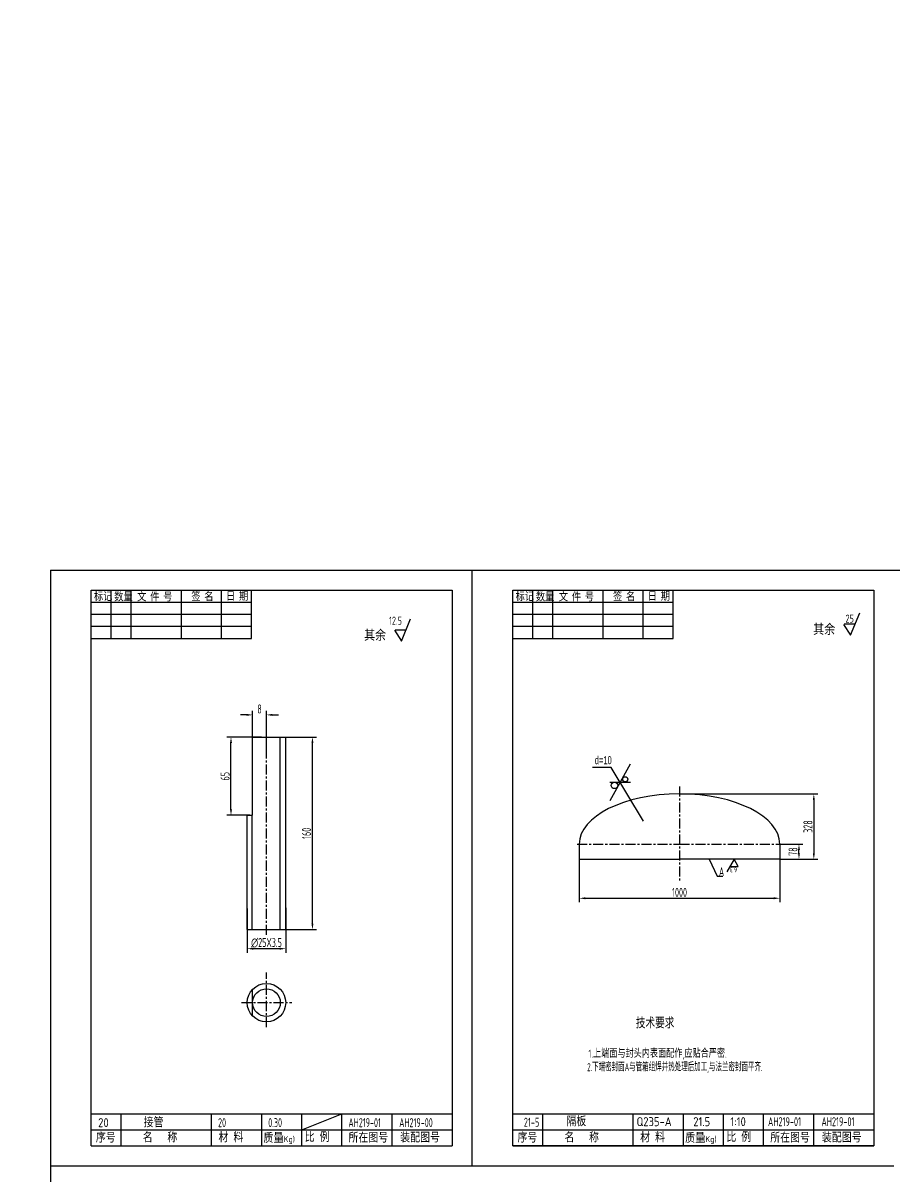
# Model space of a CAD drawing. Extents: x -1819 to 594, y -265 to 873.
# Drawn here: x -871 to -436, y 298 to 873 of the extents above; entities that cross this region are included whole.
import ezdxf
from ezdxf.enums import TextEntityAlignment as Align

# ---------------------------------------------------------------- set-up
doc = ezdxf.new("R2010")
doc.units = 0
doc.header["$LTSCALE"] = 2
doc.header["$MEASUREMENT"] = 0
doc.linetypes.add('CENTERX2', pattern=[4, 2.5, -0.5, 0.5, -0.5])
doc.layers.get('0').update_dxf_attribs({"linetype": 'CONTINUOUS'})
doc.layers.get('DEFPOINTS').update_dxf_attribs({"linetype": 'CONTINUOUS'})
for name, color, linetype in [('16CEN', 6, 'CENTERX2'), ('16CON', 4, 'CONTINUOUS'), ('16CON2', 3, 'CONTINUOUS'), ('16TXT', 3, 'CONTINUOUS')]:
    doc.layers.add(name, color=color, linetype=linetype)
doc.styles.add('GREEKC', font='greekc.shx', dxfattribs={"width": 0.7, "bigfont": 'hztxt2.shx'})
doc.styles.add('HZ', font='ascii.shx', dxfattribs={"width": 0.7, "bigfont": 'hztxt2.shx'})
doc.styles.add('HZ1', font='ascii.shx', dxfattribs={"width": 0.75, "bigfont": 'hztxt2.shx'})
doc.dimstyles.get("Standard").update_dxf_attribs({"dimtxt": 4.5, "dimasz": 3, "dimexe": 2, "dimexo": 0.0625, "dimgap": 0.7, "dimtad": 1, "dimdec": 4, "dimzin": 0, "dimtxsty": 'HZ', "dimcen": 0.09, "dimazin": 3, "dimtfac": 1, "dimtdec": 4, "dimtofl": 0, "dimtmove": 0, "dimatfit": 3, "dimtolj": 1, "dimtzin": 0})

# ---------------------------------------------------------------- blocks, each defined once
blk = doc.blocks.new('*D35')
at = {"color": 0, "linetype": 'BYBLOCK'}
for p, q in [((-739.7, 516.69), (-724.44, 516.69)), ((-726.44, 423.69), (-726.44, 513.69)), ((-739.7, 420.69), (-724.44, 420.69))]:
    blk.add_line(p, q, dxfattribs=at)
for points in [[(-726.94, 513.69), (-725.94, 513.69), (-726.44, 516.69)], [(-726.94, 423.69), (-725.94, 423.69), (-726.44, 420.69)]]:
    blk.add_solid(points, dxfattribs=at)
at = {"layer": 'DEFPOINTS', "color": 0, "linetype": 'BYBLOCK'}
for p in [(-739.76, 516.69), (-726.44, 516.69), (-739.76, 420.69)]:
    blk.add_point(p, dxfattribs=at)
at = {"color": 0, "linetype": 'BYBLOCK', "insert": (-729.39, 468.69), "char_height": 4.5, "attachment_point": 5, "rotation": 90, "style": 'HZ'}
blk.add_mtext('\\A1;160', dxfattribs=at)
blk = doc.blocks.new('*D36')
at = {"color": 0, "linetype": 'BYBLOCK'}
for p, q in [((-751.84, 516.69), (-769.05, 516.69)), ((-767.05, 480.69), (-767.05, 513.69)), ((-757.68, 477.69), (-769.05, 477.69))]:
    blk.add_line(p, q, dxfattribs=at)
for points in [[(-767.55, 513.69), (-766.55, 513.69), (-767.05, 516.69)], [(-767.55, 480.69), (-766.55, 480.69), (-767.05, 477.69)]]:
    blk.add_solid(points, dxfattribs=at)
at = {"layer": 'DEFPOINTS', "color": 0, "linetype": 'BYBLOCK'}
for p in [(-767.05, 516.69), (-751.77, 516.69), (-757.61, 477.69)]:
    blk.add_point(p, dxfattribs=at)
at = {"color": 0, "linetype": 'BYBLOCK', "insert": (-770, 497.19), "char_height": 4.5, "attachment_point": 5, "rotation": 90, "style": 'HZ'}
blk.add_mtext('\\A1;65', dxfattribs=at)
blk = doc.blocks.new('*D37')
at = {"color": 0, "linetype": 'BYBLOCK'}
for p, q in [((-758.96, 431.26), (-758.96, 409.19)), ((-739.76, 431.64), (-739.76, 409.19)), ((-742.76, 411.19), (-755.96, 411.19))]:
    blk.add_line(p, q, dxfattribs=at)
for points in [[(-755.96, 411.69), (-755.96, 410.69), (-758.96, 411.19)], [(-742.76, 411.69), (-742.76, 410.69), (-739.76, 411.19)]]:
    blk.add_solid(points, dxfattribs=at)
at = {"layer": 'DEFPOINTS', "color": 0, "linetype": 'BYBLOCK'}
for p in [(-758.96, 431.32), (-739.76, 431.71), (-758.96, 411.19)]:
    blk.add_point(p, dxfattribs=at)
at = {"color": 0, "linetype": 'BYBLOCK', "insert": (-749.36, 414.14), "char_height": 4.5, "attachment_point": 5, "style": 'HZ'}
blk.add_mtext('\\A1;∅25X3.5', dxfattribs=at)
blk = doc.blocks.new('*D38')
at = {"color": 0, "linetype": 'BYBLOCK'}
for p, q in [((-756.26, 511.42), (-756.26, 529.75)), ((-749.36, 510.95), (-749.36, 529.75)), ((-759.26, 527.75), (-762.26, 527.75)), ((-746.36, 527.75), (-743.36, 527.75))]:
    blk.add_line(p, q, dxfattribs=at)
for points in [[(-759.26, 528.25), (-759.26, 527.25), (-756.26, 527.75)], [(-746.36, 528.25), (-746.36, 527.25), (-749.36, 527.75)]]:
    blk.add_solid(points, dxfattribs=at)
at = {"layer": 'DEFPOINTS', "color": 0, "linetype": 'BYBLOCK'}
for p in [(-756.26, 527.75), (-756.26, 511.36), (-749.36, 510.88)]:
    blk.add_point(p, dxfattribs=at)
at = {"color": 0, "linetype": 'BYBLOCK', "insert": (-752.81, 530.7), "char_height": 4.5, "attachment_point": 5, "style": 'HZ'}
blk.add_mtext('\\A1;8', dxfattribs=at)
blk = doc.blocks.new('*D200')
at = {"color": 0, "linetype": 'BYBLOCK'}
for p, q in [((-543.34, 524.89), (-474.44, 524.89)), ((-476.44, 521.89), (-476.44, 495.34)), ((-493.34, 492.34), (-474.44, 492.34))]:
    blk.add_line(p, q, dxfattribs=at)
for points in [[(-476.94, 521.89), (-475.94, 521.89), (-476.44, 524.89)], [(-476.94, 495.34), (-475.94, 495.34), (-476.44, 492.34)]]:
    blk.add_solid(points, dxfattribs=at)
at = {"layer": 'DEFPOINTS', "color": 0, "linetype": 'BYBLOCK'}
for p in [(-543.4, 524.89), (-493.4, 492.34), (-476.44, 492.34)]:
    blk.add_point(p, dxfattribs=at)
at = {"color": 0, "linetype": 'BYBLOCK', "insert": (-479.39, 508.61), "char_height": 4.5, "attachment_point": 5, "rotation": 90, "style": 'HZ'}
blk.add_mtext('\\A1;328', dxfattribs=at)
blk = doc.blocks.new('*D201')
at = {"color": 0, "linetype": 'BYBLOCK'}
for p, q in [((-494.67, 499.89), (-481.85, 499.89)), ((-483.85, 495.34), (-483.85, 496.89)), ((-484.94, 492.34), (-481.85, 492.34))]:
    blk.add_line(p, q, dxfattribs=at)
for points in [[(-484.35, 496.89), (-483.35, 496.89), (-483.85, 499.89)], [(-484.35, 495.34), (-483.35, 495.34), (-483.85, 492.34)]]:
    blk.add_solid(points, dxfattribs=at)
at = {"layer": 'DEFPOINTS', "color": 0, "linetype": 'BYBLOCK'}
for p in [(-494.73, 499.89), (-483.85, 499.89), (-485.01, 492.34)]:
    blk.add_point(p, dxfattribs=at)
at = {"color": 0, "linetype": 'BYBLOCK', "insert": (-486.8, 496.11), "char_height": 4.5, "attachment_point": 5, "rotation": 90, "style": 'HZ'}
blk.add_mtext('\\A1;78', dxfattribs=at)
blk = doc.blocks.new('*D162')
at = {"color": 0, "linetype": 'BYBLOCK'}
for p, q in [((158.06, 329.04), (187.06, 329.04)), ((185.06, 326.04), (185.06, 314.64)), ((174.11, 311.64), (187.06, 311.64)), ((-600.35, 184.13), (-600.35, 153.7)), ((-530.75, 176.83), (-530.75, 153.7)), ((-597.35, 155.7), (-533.75, 155.7))]:
    blk.add_line(p, q, dxfattribs=at)
for points in [[(184.56, 326.04), (185.56, 326.04), (185.06, 329.04)], [(184.56, 314.64), (185.56, 314.64), (185.06, 311.64)], [(-597.35, 156.2), (-597.35, 155.2), (-600.35, 155.7)], [(-533.75, 156.2), (-533.75, 155.2), (-530.75, 155.7)]]:
    blk.add_solid(points, dxfattribs=at)
at = {"layer": 'DEFPOINTS', "color": 0, "linetype": 'BYBLOCK'}
for p in [(157.99, 329.04), (174.05, 311.64), (185.06, 311.64), (-600.35, 184.19), (-530.75, 176.89), (-530.75, 155.7)]:
    blk.add_point(p, dxfattribs=at)
at = {"color": 0, "linetype": 'BYBLOCK', "insert": (182.11, 320.34), "char_height": 4.5, "attachment_point": 5, "rotation": 90, "style": 'HZ'}
blk.add_mtext('\\A1;172', dxfattribs=at)
at = {"color": 0, "linetype": 'BYBLOCK', "insert": (-565.55, 158.65), "char_height": 4.5, "attachment_point": 5, "style": 'HZ'}
blk.add_mtext('\\A1;326', dxfattribs=at)
blk = doc.blocks.new('*D239')
at = {"color": 0, "linetype": 'BYBLOCK'}
for p, q in [((-367.91, 845.81), (-367.91, 868.74)), ((-254.91, 845.81), (-254.91, 868.74)), ((-364.91, 866.74), (-257.91, 866.74)), ((-593.4, 455.74), (-593.4, 434.33)), ((-493.4, 455.74), (-493.4, 434.33)), ((-590.4, 436.33), (-496.4, 436.33))]:
    blk.add_line(p, q, dxfattribs=at)
for points in [[(-364.91, 867.24), (-364.91, 866.24), (-367.91, 866.74)], [(-257.91, 867.24), (-257.91, 866.24), (-254.91, 866.74)], [(-590.4, 436.83), (-590.4, 435.83), (-593.4, 436.33)], [(-496.4, 436.83), (-496.4, 435.83), (-493.4, 436.33)]]:
    blk.add_solid(points, dxfattribs=at)
at = {"layer": 'DEFPOINTS', "color": 0, "linetype": 'BYBLOCK'}
for p in [(-254.91, 866.74), (-367.91, 845.74), (-254.91, 845.74), (-593.4, 455.8), (-493.4, 455.8), (-493.4, 436.33)]:
    blk.add_point(p, dxfattribs=at)
at = {"color": 0, "linetype": 'BYBLOCK', "char_height": 4.5, "attachment_point": 5, "style": 'HZ'}
for s, insert in [('\\A1;∅1130', (-311.41, 869.69)), ('\\A1;1000', (-543.4, 439.28))]:
    blk.add_mtext(s, dxfattribs=dict(at, insert=insert))
blk = doc.blocks.new('*D240')
at = {"color": 0, "linetype": 'BYBLOCK'}
for p, q in [((-365.91, 847.84), (-365.91, 863.32)), ((-256.91, 847.7), (-256.91, 863.32)), ((-362.91, 861.32), (-259.91, 861.32)), ((-735.41, 117.36), (-776.31, 117.36)), ((-774.31, 114.36), (-774.31, 59.98)), ((-754.61, 56.98), (-776.31, 56.98))]:
    blk.add_line(p, q, dxfattribs=at)
for points in [[(-362.91, 861.82), (-362.91, 860.82), (-365.91, 861.32)], [(-259.91, 861.82), (-259.91, 860.82), (-256.91, 861.32)], [(-774.81, 114.36), (-773.81, 114.36), (-774.31, 117.36)], [(-774.81, 59.98), (-773.81, 59.98), (-774.31, 56.98)]]:
    blk.add_solid(points, dxfattribs=at)
at = {"layer": 'DEFPOINTS', "color": 0, "linetype": 'BYBLOCK'}
for p in [(-256.91, 861.32), (-365.91, 847.78), (-256.91, 847.64), (-735.35, 117.36), (-774.31, 56.98), (-754.55, 56.98)]:
    blk.add_point(p, dxfattribs=at)
at = {"color": 0, "linetype": 'BYBLOCK', "insert": (-311.41, 864.27), "char_height": 4.5, "attachment_point": 5, "style": 'HZ'}
blk.add_mtext('\\A1;∅1090', dxfattribs=at)
at = {"color": 0, "linetype": 'BYBLOCK', "insert": (-777.26, 87.17), "char_height": 4.5, "attachment_point": 5, "rotation": 90, "style": 'HZ'}
blk.add_mtext('\\A1;320', dxfattribs=at)
blk = doc.blocks.new('*D241')
at = {"color": 0, "linetype": 'BYBLOCK'}
for p, q in [((-363.41, 846.41), (-363.41, 857.76)), ((-259.46, 846.41), (-259.46, 857.76)), ((-360.41, 855.76), (-262.46, 855.76)), ((-743.35, 68.98), (-766.4, 68.98)), ((-764.4, 65.98), (-764.4, 59.98)), ((-743.28, 56.98), (-766.4, 56.98))]:
    blk.add_line(p, q, dxfattribs=at)
for points in [[(-360.41, 856.26), (-360.41, 855.26), (-363.41, 855.76)], [(-262.46, 856.26), (-262.46, 855.26), (-259.46, 855.76)], [(-764.9, 65.98), (-763.9, 65.98), (-764.4, 68.98)], [(-764.9, 59.98), (-763.9, 59.98), (-764.4, 56.98)]]:
    blk.add_solid(points, dxfattribs=at)
at = {"layer": 'DEFPOINTS', "color": 0, "linetype": 'BYBLOCK'}
for p in [(-259.46, 855.76), (-363.41, 846.34), (-259.46, 846.34), (-743.29, 68.98), (-764.4, 56.98), (-743.22, 56.98)]:
    blk.add_point(p, dxfattribs=at)
at = {"color": 0, "linetype": 'BYBLOCK', "insert": (-311.44, 858.71), "char_height": 4.5, "attachment_point": 5, "style": 'HZ'}
blk.add_mtext('\\A1;∅1042', dxfattribs=at)
at = {"color": 0, "linetype": 'BYBLOCK', "insert": (-767.35, 62.98), "char_height": 4.5, "attachment_point": 5, "rotation": 90, "style": 'HZ'}
blk.add_mtext('\\A1;90', dxfattribs=at)
blk = doc.blocks.new('*D242')
at = {"color": 0, "linetype": 'BYBLOCK'}
for p, q in [((-361.41, 846.41), (-361.41, 852.49)), ((-261.41, 846.41), (-261.41, 852.49)), ((-358.41, 850.49), (-264.41, 850.49)), ((-932.01, 186.91), (-932.01, 200.41)), ((-950.1, 183.91), (-930.01, 183.91)), ((-947.91, 181.79), (-930.01, 181.79)), ((-932.01, 178.79), (-932.01, 175.79))]:
    blk.add_line(p, q, dxfattribs=at)
for points in [[(-358.41, 850.99), (-358.41, 849.99), (-361.41, 850.49)], [(-264.41, 850.99), (-264.41, 849.99), (-261.41, 850.49)], [(-932.51, 186.91), (-931.51, 186.91), (-932.01, 183.91)], [(-932.51, 178.79), (-931.51, 178.79), (-932.01, 181.79)]]:
    blk.add_solid(points, dxfattribs=at)
at = {"layer": 'DEFPOINTS', "color": 0, "linetype": 'BYBLOCK'}
for p in [(-361.41, 846.34), (-261.41, 850.49), (-261.41, 846.34), (-950.16, 183.91), (-947.98, 181.79), (-932.01, 183.91)]:
    blk.add_point(p, dxfattribs=at)
at = {"color": 0, "linetype": 'BYBLOCK', "insert": (-311.41, 853.44), "char_height": 4.5, "attachment_point": 5, "style": 'HZ'}
blk.add_mtext('\\A1;∅996', dxfattribs=at)
at = {"color": 0, "linetype": 'BYBLOCK', "insert": (-935.18, 195.16), "char_height": 4.5, "attachment_point": 5, "rotation": 90, "style": 'HZ'}
blk.add_mtext('\\A1;4X45°', dxfattribs=at)
blk = doc.blocks.new('*D243')
at = {"color": 0, "linetype": 'BYBLOCK'}
for p, q in [((-361.41, 838.68), (-361.41, 823.25)), ((-261.41, 838.68), (-261.41, 823.25)), ((-358.41, 825.25), (-264.41, 825.25)), ((-931.15, 470.72), (-931.15, 484.22)), ((-950.07, 467.72), (-929.15, 467.72)), ((-933.38, 465.62), (-929.15, 465.62)), ((-931.15, 462.62), (-931.15, 459.62))]:
    blk.add_line(p, q, dxfattribs=at)
for points in [[(-358.41, 825.75), (-358.41, 824.75), (-361.41, 825.25)], [(-264.41, 825.75), (-264.41, 824.75), (-261.41, 825.25)], [(-931.65, 470.72), (-930.65, 470.72), (-931.15, 467.72)], [(-931.65, 462.62), (-930.65, 462.62), (-931.15, 465.62)]]:
    blk.add_solid(points, dxfattribs=at)
at = {"layer": 'DEFPOINTS', "color": 0, "linetype": 'BYBLOCK'}
for p in [(-361.41, 838.74), (-261.41, 838.74), (-261.41, 825.25), (-950.13, 467.72), (-933.44, 465.62), (-931.15, 467.72)]:
    blk.add_point(p, dxfattribs=at)
at = {"color": 0, "linetype": 'BYBLOCK', "insert": (-311.41, 828.2), "char_height": 4.5, "attachment_point": 5, "style": 'HZ'}
blk.add_mtext('\\A1;∅1000', dxfattribs=at)
at = {"color": 0, "linetype": 'BYBLOCK', "insert": (-934.33, 478.97), "char_height": 4.5, "attachment_point": 5, "rotation": 90, "style": 'HZ'}
blk.add_mtext('\\A1;4X45°', dxfattribs=at)

msp = doc.modelspace()

# ---------------------------------------------------------------- linework, layer by layer
for p, q in [((-656.74588, 589.90469), (-656.74588, 312.90469)), ((-446.49588, 589.90469), (-446.49588, 312.90469)), ((-836.74588, 312.90469), (-656.74588, 312.90469)), ((-626.49588, 312.90469), (-446.49588, 312.90469))]:
    msp.add_line(p, q)
for points in [[(-836.74588, 312.90469), (-836.74588, 589.90469), (-656.74588, 589.90469)], [(-626.49588, 589.90469), (-446.49588, 589.90469)]]:
    msp.add_lwpolyline(points)
at = {"layer": '16CEN'}
for p, q in [((-749.36325, 418.09206), (-749.36325, 516.68625)), ((-543.40231, 492.12559), (-543.40231, 444.43079)), ((-594.40231, 463.35471), (-543.40231, 463.35471)), ((-543.40231, 463.35471), (-492.40232, 463.35471)), ((-749.36325, 372.13139), (-749.36325, 399.3326)), ((-761.82886, 384.2898), (-736.6997, 384.2898))]:
    msp.add_line(p, q, dxfattribs=at)
at = {"layer": '16CON'}
for p, q in [((-756.26325, 477.68625), (-756.26325, 516.68625)), ((-742.46325, 420.68625), (-742.46325, 516.68625)), ((-739.76325, 420.68625), (-739.76325, 516.68625)), ((-758.96325, 420.68625), (-758.96325, 477.68625)), ((-756.56325, 420.68625), (-756.56325, 477.68625)), ((-593.40231, 463.35471), (-593.40231, 455.80471)), ((-493.40232, 463.35471), (-493.40232, 455.80471)), ((-756.26325, 377.61522), (-756.26325, 390.96438))]:
    msp.add_line(p, q, dxfattribs=at)
for points in [[(-626.49588, 312.90469), (-626.49588, 589.90469)], [(-756.26325, 516.68625), (-739.76325, 516.68625)], [(-758.96325, 477.68625), (-756.26325, 477.68625)], [(-593.40231, 455.80471), (-543.40231, 455.80471)], [(-493.40232, 455.80471), (-543.40231, 455.80471)], [(-758.96325, 420.68625), (-739.76325, 420.68625)]]:
    msp.add_lwpolyline(points, dxfattribs=at)
for radius in [9.6, 6.9]:
    msp.add_circle((-749.36325, 384.2898), radius, dxfattribs=at)
msp.add_ellipse((-543.40231, 463.35471), major_axis=(-50, 0), ratio=0.500000013, start_param=3.141592654, end_param=6.283185307, dxfattribs=at)
at = {"layer": '16CON2'}
for p, q in [((-856.99588, 599.90469), (-856.99588, 5.90469)), ((-856.99588, 599.90469), (-15.99588, 599.90469)), ((-646.74588, 302.90469), (-646.74588, 599.90469)), ((-577.45761, 501.53076), (-586.73521, 501.53076)), ((-568.06514, 503.16113), (-578.12145, 484.90055)), ((-561.35824, 474.81337), (-577.45761, 501.53076)), ((-578.12145, 494.23019), (-567.90552, 494.23019)), ((-528.65169, 455.80471), (-524.72096, 447.36504)), ((-524.72096, 447.36504), (-521.87636, 447.36504)), ((-731.74588, 320.90469), (-711.74588, 328.90469)), ((-626.49588, 328.90469), (-446.49588, 328.90469)), ((-856.99588, 302.90469), (-436.49588, 302.90469))]:
    msp.add_line(p, q, dxfattribs=at)
for centre, radius in [((-570.4595, 495.66552), 1.27834), ((-575.83876, 492.60165), 1.6148)]:
    msp.add_circle(centre, radius, dxfattribs=at)
at = {"layer": '16TXT'}
for p, q in [((-836.74588, 565.90469), (-836.74588, 589.90469)), ((-826.74588, 565.90469), (-826.74588, 589.90469)), ((-816.74588, 565.90469), (-816.74588, 589.90469)), ((-791.74588, 565.90469), (-791.74588, 589.90469)), ((-771.74588, 565.90469), (-771.74588, 589.90469)), ((-756.74588, 565.90469), (-756.74588, 589.90469)), ((-626.49588, 565.90469), (-626.49588, 589.90469)), ((-616.49588, 565.90469), (-616.49588, 589.90469)), ((-606.49588, 565.90469), (-606.49588, 589.90469)), ((-581.49588, 565.90469), (-581.49588, 589.90469)), ((-561.49588, 565.90469), (-561.49588, 589.90469)), ((-546.49588, 565.90469), (-546.49588, 589.90469)), ((-836.74588, 583.90469), (-756.74588, 583.90469)), ((-626.49588, 583.90469), (-546.49588, 583.90469)), ((-836.74588, 577.90469), (-756.74588, 577.90469)), ((-681.99659, 564.58326), (-677.46749, 575.71675)), ((-626.49588, 577.90469), (-546.49588, 577.90469)), ((-458.09564, 567.5039), (-453.56654, 578.6374)), ((-836.74588, 571.90469), (-756.74588, 571.90469)), ((-685.48623, 569.96066), (-681.99659, 564.58326)), ((-685.14877, 570.21494), (-679.84667, 570.21494)), ((-626.49588, 571.90469), (-546.49588, 571.90469)), ((-461.58528, 572.8813), (-458.09564, 567.5039)), ((-461.24782, 573.13559), (-455.94573, 573.13559)), ((-836.74588, 565.90469), (-756.74588, 565.90469)), ((-626.49588, 565.90469), (-546.49588, 565.90469)), ((-836.74588, 312.90469), (-836.74588, 328.90469)), ((-836.74588, 328.90469), (-656.74588, 328.90469)), ((-821.74588, 312.90469), (-821.74588, 328.90469)), ((-776.74588, 312.90469), (-776.74588, 328.90469)), ((-751.74588, 312.90469), (-751.74588, 328.90469)), ((-731.74588, 312.90469), (-731.74588, 328.90469)), ((-711.74588, 312.90469), (-711.74588, 328.90469)), ((-686.74588, 312.90469), (-686.74588, 328.90469)), ((-626.49588, 312.90469), (-626.49588, 328.90469)), ((-611.49588, 312.90469), (-611.49588, 328.90469)), ((-566.49588, 312.90469), (-566.49588, 328.90469)), ((-541.49588, 312.90469), (-541.49588, 328.90469)), ((-521.49588, 312.90469), (-521.49588, 328.90469)), ((-501.49588, 312.90469), (-501.49588, 328.90469)), ((-476.49588, 312.90469), (-476.49588, 328.90469)), ((-836.74588, 320.90469), (-656.74588, 320.90469)), ((-626.49588, 320.90469), (-446.49588, 320.90469)), ((-446.49588, 312.90469), (-626.49588, 312.90469))]:
    msp.add_line(p, q, dxfattribs=at)
at = {"layer": '16TXT', "color": 3}
msp.add_lwpolyline([(-518.40063, 452.24179), (-514.21739, 452.24179), (-516.19893, 455.80471), (-519.86178, 449.52292)], dxfattribs=at)

# ---------------------------------------------------------------- texts
at = {"layer": '16CON2', "style": 'GREEKC', "width": 0.7}
msp.add_text('d=10', height=4, dxfattribs=at).set_placement((-585.64373, 503.16652))
at = {"layer": '16CON2', "insert": (-523.76213, 449.59161), "char_height": 4.5, "attachment_point": 4, "style": 'HZ'}
msp.add_mtext('\\A1;A', dxfattribs=at)
at = {"layer": '16TXT'}
for s, height, style, width, p in [('标记', 4, 'HZ', 0.85, (-835.37156, 584.53546)), ('数量', 4, 'HZ', 0.85, (-825.29328, 584.38275)), ('文 件 号', 4, 'HZ', 0.85, (-813.84069, 584.38275)), ('签 名', 4, 'HZ', 0.85, (-786.81249, 584.53546)), ('日 期', 4, 'HZ', 0.85, (-769.55734, 584.68817)), ('标记', 4, 'HZ', 0.85, (-625.12156, 584.53546)), ('数量', 4, 'HZ', 0.85, (-615.04328, 584.38275)), ('文 件 号', 4, 'HZ', 0.85, (-603.59069, 584.38275)), ('签 名', 4, 'HZ', 0.85, (-576.56249, 584.53546)), ('日 期', 4, 'HZ', 0.85, (-559.30734, 584.68817)), ('12.5', 4, 'HZ', 0.75, (-688.24166, 572.71302)), (' 25', 4, 'HZ', 0.75, (-462.46649, 573.76112)), ('20', 4.5, 'HZ', 0.7, (-773.4959, 322.21953)), ('0.30', 4.5, 'HZ', 0.7, (-748.4959, 322.21953)), ('AH219-01', 4.5, 'HZ', 0.7, (-708.4959, 322.21953)), ('AH219-00', 4.5, 'HZ', 0.7, (-683.1754, 322.21953)), ('21-5', 4.5, 'HZ1', 0.75, (-621.01782, 322.42131)), ('AH219-01', 4.5, 'HZ1', 0.75, (-499.31056, 322.71796)), ('AH219-01', 4.5, 'HZ1', 0.75, (-472.6461, 322.71796))]:
    msp.add_text(s, height=height, dxfattribs=dict(at, style=style, width=width)).set_placement(p)
at = {"layer": '16TXT', "style": 'HZ'}
for p, p2 in [((-700.66358, 564.67898), (-689.71125, 564.67898)), ((-476.76263, 567.59962), (-465.8103, 567.59962))]:
    msp.add_text('其余', height=5.499077, dxfattribs=at).set_placement(p, p2, align=Align.ALIGNED)
at = {"layer": '16TXT', "color": 3, "style": 'HZ', "width": 0.75}
msp.add_text('  6.3', height=2.500376, rotation=180, dxfattribs=at).set_placement((-512.25112, 451.79536))
at = {"layer": '16TXT', "color": 3, "style": 'HZ'}
for s, height, width, p in [('技术要求', 5.5, 0.7, (-565.21516, 371.44291)), ('1.上端面与封头内表面配作,应贴合严密.', 4, 0.75, (-588.84574, 356.85838)), ('2.下端密封面A与管箱组焊并热处理后加工,与法兰密封面平齐.', 4, 0.6, (-589.48337, 350.12856))]:
    msp.add_text(s, height=height, dxfattribs=dict(at, width=width)).set_placement(p)
at = {"layer": '16TXT', "style": 'HZ'}
for s, height, p in [('隔板', 4.5, (-599.80798, 322.71796)), (' 20', 4.5, (-835.72102, 322.21953)), ('接管', 4.5, (-810.60807, 322.21953)), ('Q235-A', 4.5, (-564.82606, 322.71796)), ('21.5', 4.5, (-536.55835, 322.71796)), ('1:10', 4.5, (-518.0445, 322.71796)), ('序号', 4.5, (-834.45426, 314.59219)), ('名   称', 4.5, (-811.05183, 314.69741)), ('材 料', 4.5, (-773.24996, 314.75372)), ('质量', 4.5, (-750.86892, 314.39745)), ('(Kg)', 3, (-741.88248, 314.73675)), ('比 例', 4.5, (-730.29329, 314.88051)), ('所在图号', 4.5, (-708.44676, 314.58804)), ('装配图号', 4.5, (-682.67276, 314.64273)), ('序号', 4.5, (-624.20426, 314.59219)), ('名   称', 4.5, (-600.80183, 314.69741)), ('材 料', 4.5, (-562.99996, 314.75372)), ('质量', 4.5, (-540.61892, 314.39745)), ('(Kg)', 3, (-531.63248, 314.73675)), ('比 例', 4.5, (-520.04329, 314.88051)), ('所在图号', 4.5, (-498.19676, 314.58804)), ('装配图号', 4.5, (-472.42276, 314.64273))]:
    msp.add_text(s, height=height, dxfattribs=at).set_placement(p)

# ---------------------------------------------------------------- dimensions: what is measured, and where the dimension line sits
at = {"layer": '16CON2'}
for base, p1, p2, text, picture, middle in [((-493.40232, 436.33393), (-593.40231, 455.80471), (-493.40232, 455.80471), '1000', '*D239', (-543.40231, 439.28393)), ((-530.74844, 155.69922), (-600.34844, 184.18987), (-530.74844, 176.8948), '326', '*D162', (-565.54844, 158.64922))]:
    dim = msp.add_linear_dim(base=base, p1=p1, p2=p2, text=text, dimstyle='STANDARD', dxfattribs=at)
    dim.commit()
    dim.dimension.update_dxf_attribs({"geometry": picture, "text_midpoint": middle})
for base, p1, p2, angle, text, picture, middle in [((-774.31125, 56.98155), (-735.35143, 117.35658), (-754.55143, 56.98155), 90, '320', '*D240', (-777.26125, 87.16907)), ((-932.00751, 183.90826), (-947.97669, 181.78694), (-950.1602, 183.90826), 90, '4X45%%D', '*D242', (-935.18251, 195.15826)), ((-764.39856, 56.98155), (-743.28932, 68.98155), (-743.22144, 56.98155), 90, '90', '*D241', (-767.34856, 62.98155)), ((-931.15046, 467.71503), (-933.44119, 465.6248), (-950.12911, 467.71503), 90, '4X45%%D', '*D243', (-934.32546, 478.96503)), ((-756.26325, 527.75228), (-749.36325, 510.88492), (-756.26325, 511.35872), 180, '8', '*D38', (-752.81325, 530.70228)), ((-767.04846, 516.68625), (-757.61325, 477.68625), (-751.77279, 516.68625), 90, '65', '*D36', (-769.99846, 497.18625)), ((-726.44223, 516.68625), (-739.76325, 420.68625), (-739.76325, 516.68625), 90, '160', '*D35', (-729.39223, 468.68625)), ((-758.96325, 411.19088), (-739.76325, 431.70572), (-758.96325, 431.31864), 180, '%%C25X3.5', '*D37', (-749.36325, 414.14088))]:
    dim = msp.add_linear_dim(base=base, p1=p1, p2=p2, angle=angle, text=text, dimstyle='STANDARD', dxfattribs=at)
    dim.commit()
    dim.dimension.update_dxf_attribs({"geometry": picture, "text_midpoint": middle})
for base, p1, p2, text, picture, middle in [((-476.4419, 455.80471), (-543.40231, 488.35471), (-493.40232, 455.80471), '328', '*D200', (-479.3919, 472.07971)), ((-483.84524, 463.35471), (-485.00655, 455.80471), (-494.73252, 463.35471), '78', '*D201', (-486.79524, 459.57971))]:
    dim = msp.add_linear_dim(base=base, p1=p1, p2=p2, angle=90, text=text, dimstyle='STANDARD', dxfattribs=at)
    dim.commit()
    dim.dimension.update_dxf_attribs({"geometry": picture, "text_midpoint": middle, "insert": (0, -36.53194)})

doc.saveas('drawing.dxf')
